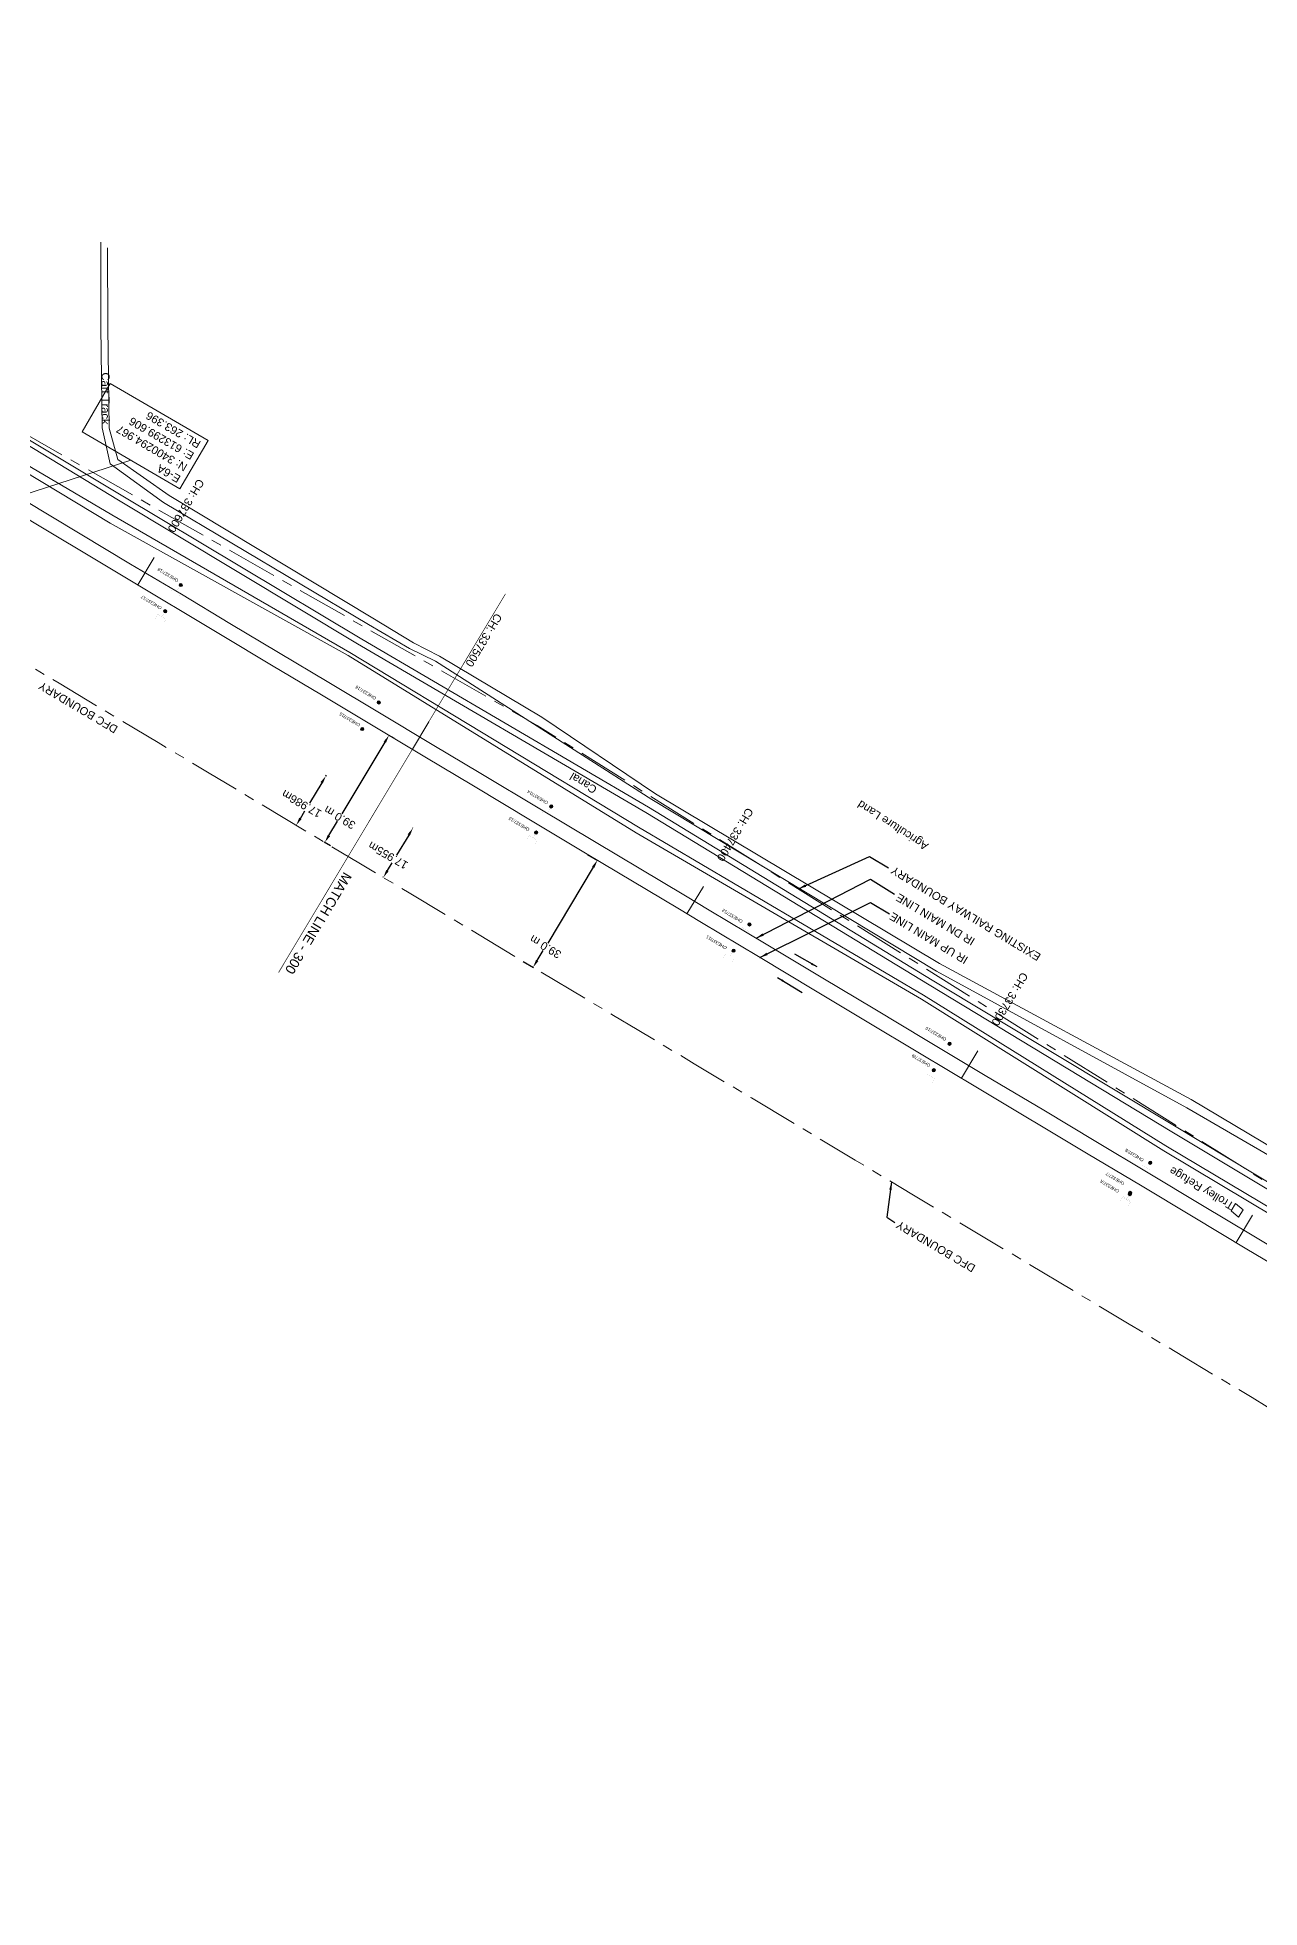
# Model space of a CAD drawing. Header units: metres. Extents: x 610236 to 616721, y 3398253 to 3402120.
# Drawn here: x 613315 to 613697, y 3399857 to 3400441 of the extents above; entities that cross this region are included whole.
import ezdxf
from ezdxf.enums import TextEntityAlignment as Align

# ---------------------------------------------------------------- set-up
doc = ezdxf.new("R2010")
doc.units = ezdxf.units.M
doc.header["$MEASUREMENT"] = 0
doc.linetypes.add('CENTER', pattern=[50.8, 31.75, -6.35, 6.35, -6.35])
doc.linetypes.add('PHANTOM2', pattern=[1.25, 0.625, -0.125, 0.125, -0.125, 0.125, -0.125])
doc.layers.get('Defpoints').update_dxf_attribs({"lineweight": 0})
for name, color, linetype, lineweight in [('Bounary Dim', 10, 'Continuous', 13), ('CANAL BOTTOM', 5, 'Continuous', 0), ('Canal Center', 5, 'Continuous', 0), ('CANAL TOP', 5, 'Continuous', 0), ('Cart Track', 34, 'Continuous', 0), ('DFCC BOUNDARY', 6, 'CENTER', 0), ('Existing Chainage', 7, 'Continuous', 0), ('Existing IR Track', 143, 'Continuous', 0), ('Existing Railway Boundary', 7, 'CENTER', 0), ('flow direction', 7, 'Continuous', 0), ('MATCH LINE', 7, 'Continuous', 0), ('OHE MAST', 8, 'Continuous', 0), ('OHE MAST TEXT', 8, 'Continuous', 0), ('Side Details', 251, 'Continuous', 0), ('Subroad Edge', 34, 'Continuous', 0), ('Text1', 251, 'Continuous', 0), ('TOPOSTYLEREMARK', 251, 'Continuous', 0), ('Trolley Stand', 7, 'Continuous', 0)]:
    doc.layers.add(name, color=color, linetype=linetype, lineweight=lineweight)
doc.styles.get("Standard").update_dxf_attribs({"font": 'arial.ttf'})
doc.styles.add('Style-Arial', font='arial.ttf')
doc.styles.add('Text', font='arial.ttf', dxfattribs={"height": 2})
doc.dimstyles.new('DIM', dxfattribs={"dimtxt": 2.5, "dimasz": 2.5, "dimexe": 0.18, "dimexo": 0.0625, "dimgap": 0.09, "dimtad": 0, "dimtih": 1, "dimtoh": 1, "dimdec": 3, "dimzin": 0, "dimdsep": 46, "dimtxsty": 'Standard', "dimcen": 0.09, "dimadec": 0, "dimazin": 0, "dimtfac": 1, "dimtdec": 3, "dimtofl": 0, "dimtmove": 0, "dimatfit": 3, "dimfxl": 1, "dimtolj": 1, "dimtzin": 0, "dimarcsym": 0})
doc.dimstyles.new('ISO-25', dxfattribs={"dimtxt": 2.5, "dimasz": 2.5, "dimexe": 1.25, "dimexo": 0.625, "dimtad": 1, "dimtxsty": 'Standard', "dimcen": 2.5, "dimadec": 0, "dimazin": 0, "dimtfac": 1, "dimtmove": 0, "dimatfit": 3, "dimfxl": 1, "dimarcsym": 0})
doc.dimstyles.get("Standard").update_dxf_attribs({"dimtxt": 2.5, "dimasz": 0.18, "dimexe": 0.18, "dimexo": 0.0625, "dimgap": 0.09, "dimtad": 0, "dimtih": 1, "dimtoh": 1, "dimdec": 3, "dimzin": 0, "dimdsep": 46, "dimtxsty": 'Standard', "dimcen": 0.09, "dimadec": 0, "dimazin": 0, "dimtfac": 1, "dimtdec": 3, "dimtofl": 0, "dimtmove": 0, "dimatfit": 3, "dimfxl": 1, "dimtolj": 1, "dimtzin": 0, "dimarcsym": 0})

# ---------------------------------------------------------------- blocks, each defined once
blk = doc.blocks.new('OHE MAST')
h = blk.add_hatch(color=256)
edge = h.paths.add_edge_path()
edge.add_arc((0, 0), 0.514, 0, 360)
at = {"const_width": 0.01, "flags": 128}
for points in [[(1.5, 3.5), (1.5, 2), (-1.5, 2), (-1.5, 3.5)], [(0, 2), (0, 0)]]:
    blk.add_lwpolyline(points, dxfattribs=at)
blk.add_circle((0, 0), 0.514)
blk = doc.blocks.new('*D329')
at = {"layer": 'Bounary Dim', "color": 0, "lineweight": -2, "transparency": 16777216}
for p, q in [((613430.88, 3400192.23), (613427.09, 3400185.9)), ((613432.11, 3400194.41), (613432.01, 3400194.47)), ((613424.22, 3400181.12), (613425.68, 3400183.56)), ((613422.88, 3400179.01), (613422.78, 3400179.07))]:
    blk.add_line(p, q, dxfattribs=at)
at = {"layer": 'Bounary Dim', "color": 0, "transparency": 16777216}
for points in [[(613430.52, 3400192.45), (613431.24, 3400192.02), (613432.16, 3400194.38)], [(613423.86, 3400181.33), (613424.58, 3400180.9), (613422.94, 3400178.97)]]:
    blk.add_solid(points, dxfattribs=at)
at = {"layer": 'Defpoints', "color": 0, "transparency": 16777216}
for p in [(613432.16, 3400194.38), (613422.94, 3400178.97), (613422.94, 3400178.97)]:
    blk.add_point(p, dxfattribs=at)
at = {"layer": 'Bounary Dim', "color": 0, "transparency": 16777216, "insert": (613424.4, 3400185.87), "char_height": 2.5, "attachment_point": 5, "rotation": 150}
blk.add_mtext('\\A1;17.955m', dxfattribs=at)
blk = doc.blocks.new('*D330')
at = {"layer": 'Bounary Dim', "color": 0, "lineweight": -2, "transparency": 16777216}
for p, q in [((613405.19, 3400210.57), (613404.83, 3400210.79)), ((613403.69, 3400208.55), (613399.85, 3400202.15)), ((613397.01, 3400197.42), (613398.44, 3400199.81)), ((613395.93, 3400195.15), (613395.57, 3400195.37))]:
    blk.add_line(p, q, dxfattribs=at)
at = {"layer": 'Bounary Dim', "color": 0, "transparency": 16777216}
for points in [[(613403.34, 3400208.77), (613404.05, 3400208.34), (613404.98, 3400210.7)], [(613396.65, 3400197.63), (613397.37, 3400197.2), (613395.72, 3400195.28)]]:
    blk.add_solid(points, dxfattribs=at)
at = {"layer": 'Defpoints', "color": 0, "transparency": 16777216}
for p in [(613404.98, 3400210.7), (613405.25, 3400210.54), (613395.99, 3400195.12)]:
    blk.add_point(p, dxfattribs=at)
at = {"layer": 'Bounary Dim', "color": 0, "transparency": 16777216, "insert": (613397.39, 3400201.99), "char_height": 2.5, "attachment_point": 5, "rotation": 150}
blk.add_mtext('\\A1;17.986m', dxfattribs=at)
blk = doc.blocks.new('*D308')
at = {"layer": 'Defpoints', "color": 0, "linetype": 'ByBlock', "ltscale": 5, "transparency": 16777216}
for p in [(613424.7, 3400223.38), (613426.48, 3400222.31), (613406.44, 3400188.86)]:
    blk.add_point(p, dxfattribs=at)
at = {"layer": 'DFCC BOUNDARY', "color": 0, "linetype": 'ByBlock', "lineweight": -2, "ltscale": 5, "transparency": 16777216}
for p, q in [((613423.41, 3400221.24), (613410.01, 3400198.87)), ((613426.43, 3400222.34), (613424.54, 3400223.47)), ((613405.94, 3400192.07), (613408.61, 3400196.52)), ((613406.39, 3400188.89), (613404.5, 3400190.02))]:
    blk.add_line(p, q, dxfattribs=at)
at = {"layer": 'DFCC BOUNDARY', "color": 0, "linetype": 'ByBlock', "ltscale": 5, "transparency": 16777216}
for points in [[(613423.06, 3400221.45), (613423.77, 3400221.02), (613424.7, 3400223.38)], [(613405.58, 3400192.28), (613406.3, 3400191.86), (613404.66, 3400189.93)]]:
    blk.add_solid(points, dxfattribs=at)
at = {"layer": 'DFCC BOUNDARY', "color": 0, "linetype": 'ByBlock', "ltscale": 5, "transparency": 16777216, "insert": (613409.31, 3400197.69), "char_height": 2.5, "attachment_point": 5, "rotation": 149}
blk.add_mtext('\\A1;39.0 m', dxfattribs=at)
blk = doc.blocks.new('*D309')
at = {"layer": 'Defpoints', "color": 0, "linetype": 'ByBlock', "ltscale": 5, "transparency": 16777216}
for p in [(613486.66, 3400186.21), (613489.8, 3400184.33), (613466.58, 3400152.78)]:
    blk.add_point(p, dxfattribs=at)
at = {"layer": 'DFCC BOUNDARY', "color": 0, "linetype": 'ByBlock', "lineweight": -2, "ltscale": 5, "transparency": 16777216}
for p, q in [((613486.71, 3400186.18), (613489.95, 3400184.23)), ((613488.51, 3400182.18), (613474.28, 3400158.49)), ((613466.64, 3400152.74), (613469.87, 3400150.8)), ((613471.01, 3400153.03), (613472.87, 3400156.14))]:
    blk.add_line(p, q, dxfattribs=at)
at = {"layer": 'DFCC BOUNDARY', "color": 0, "linetype": 'ByBlock', "ltscale": 5, "transparency": 16777216}
for points in [[(613488.15, 3400182.4), (613488.87, 3400181.97), (613489.8, 3400184.33)], [(613470.65, 3400153.25), (613471.36, 3400152.82), (613469.72, 3400150.89)]]:
    blk.add_solid(points, dxfattribs=at)
at = {"layer": 'DFCC BOUNDARY', "color": 0, "linetype": 'ByBlock', "ltscale": 5, "transparency": 16777216, "insert": (613473.58, 3400157.32), "char_height": 2.5, "attachment_point": 5, "rotation": 149}
blk.add_mtext('\\A1;39.0 m', dxfattribs=at)

msp = doc.modelspace()

# ---------------------------------------------------------------- linework, layer by layer
at = {"layer": 'CANAL BOTTOM', "flags": 128}
for points in [[(613108.9135, 3400437.1217), (613184.3403, 3400390.298), (613258.0867, 3400346.7018), (613340.1905, 3400296.8592), (613414.9026, 3400251.9744), (613504.9221, 3400199.2439), (613593.4329, 3400145.428), (613669.2655, 3400099.51), (614064.079, 3399862.6195)], [(614062.0412, 3399859.9748), (613667.3524, 3400095.0847), (613591.6531, 3400142.1903), (613502.6005, 3400194.6694), (613412.484, 3400249.2294), (613338.1287, 3400292.2723), (613256.8491, 3400340.1087), (613181.4197, 3400385.9144), (613104.4656, 3400433.3382)]]:
    msp.add_lwpolyline(points, dxfattribs=at)
at = {"layer": 'CANAL TOP', "flags": 128}
for points in [[(614065.4206, 3399863.2334), (613670.1331, 3400101.3349), (613594.4108, 3400146.8474), (613505.8046, 3400200.9723), (613416.2396, 3400253.4617), (613340.9936, 3400298.3677), (613258.6097, 3400347.8215), (613109.6729, 3400438.3421)], [(613099.6067, 3400434.9437), (613180.417, 3400383.9983), (613256.2918, 3400338.7558), (613337.6448, 3400289.6538), (613411.9748, 3400248.2976), (613501.9179, 3400192.947), (613591.059, 3400140.9137), (613666.7817, 3400093.5316), (614059.909, 3399858.5785)]]:
    msp.add_lwpolyline(points, dxfattribs=at)
at = {"layer": 'Cart Track', "flags": 128}
for points in [[(613334.6552, 3400377.4071), (613334.646, 3400350.8878), (613335.1228, 3400319.4065), (613337.6189, 3400308.1887), (613354.2932, 3400296.1147), (613418.2603, 3400257.9619), (613431.1397, 3400250.5234), (613439.2337, 3400246.5596), (613506.8575, 3400203.3069), (613595.7631, 3400149.6697), (613673.9915, 3400106.9687), (613755.3161, 3400059.7755), (613827.5398, 3400016.1041)], [(613336.7473, 3400375.6712), (613336.8283, 3400350.766), (613337.3104, 3400319.3413), (613339.9917, 3400309.5854), (613355.9943, 3400298.3218), (613419.6756, 3400259.9283), (613432.393, 3400252.2831), (613440.4515, 3400248.1409), (613472.4906, 3400229.0822), (613507.9276, 3400205.1396), (613596.7147, 3400152.1298), (613675.307, 3400109.5957), (613756.1209, 3400061.4343), (613828.8984, 3400017.5661)]]:
    msp.add_lwpolyline(points, dxfattribs=at)
at = {"layer": 'DFCC BOUNDARY', "lineweight": 0, "ltscale": 0.5, "flags": 128}
msp.add_lwpolyline([(614030.472, 3399814.7192), (614024.8946, 3399818.0451), (614015.7799, 3399823.4801), (613999.6668, 3399833.1472), (613984.2678, 3399842.3864), (613970.3399, 3399850.7392), (613956.28, 3399859.171), (613935.3694, 3399871.6997), (613914.0452, 3399884.4761), (613893.0192, 3399897.0501), (613871.8449, 3399909.7128), (613852.9598, 3399921.0218), (613833.556, 3399932.6415), (613813.9647, 3399944.3899), (613794.3788, 3399956.135), (613785.1827, 3399961.7215), (613766.9214, 3399972.6596), (613749.4195, 3399983.1428), (613728.9884, 3399995.4118), (613708.8827, 3400007.4858), (613694.3209, 3400016.4815), (613683.438, 3400022.9821), (613672.6694, 3400029.4145), (613655.9148, 3400039.4557), (613639.4636, 3400049.3149), (613623.1362, 3400059.0655), (613588.5555, 3400079.7543), (613570.3464, 3400090.6659), (613554.0406, 3400100.4359), (613537.9106, 3400110.1005), (613520.0636, 3400120.785), (613502.2625, 3400131.4419), (613494.8716, 3400135.8611), (613466.5822, 3400152.7759), (613449.3813, 3400163.1052), (613431.0466, 3400174.1154), (613415.8091, 3400183.244), (613399.1734, 3400193.2103), (613383.5507, 3400202.5609), (613368.0053, 3400211.8654), (613352.5934, 3400221.0969), (613321.617, 3400239.6514), (613288.0469, 3400259.7596), (613270.2946, 3400270.393), (613254.1066, 3400280.089), (613238.1295, 3400289.6587), (613220.6946, 3400300.1098), (613210.4076, 3400306.2763), (613210.9259, 3400307.1316), (613203.8422, 3400311.378), (613186.2102, 3400318.9888), (613155.1926, 3400337.6881), (613137.3264, 3400348.5159), (613123.1418, 3400357.4299), (613105.704, 3400368.3883), (613086.8393, 3400380.2435), (613072.3406, 3400389.2714), (613055.8254, 3400400.104), (613038.8743, 3400410.2624), (613022.5929, 3400420.0361), (613006.3415, 3400429.7918), (612989.5492, 3400439.8546), (612972.9245, 3400449.817), (612960.1162, 3400457.4755), (612947.4568, 3400465.0449), (612930.7189, 3400475.0753), (612914.1241, 3400485.02), (612904.2199, 3400490.9807), (612894.5247, 3400496.8155), (612876.5152, 3400507.6221), (612858.6874, 3400518.3195), (612842.2705, 3400528.1892), (612840.0277, 3400529.5375), (612788.9609, 3400443.558), (612774.6369, 3400452.1694), (612760.9024, 3400460.3975), (612747.3246, 3400468.5317), (612730.859, 3400478.4049), (612714.551, 3400488.1836), (612696.5594, 3400498.9674), (612678.6559, 3400509.6984), (612663.2769, 3400518.909), (612647.9741, 3400528.074), (612632.2661, 3400537.4849), (612616.4351, 3400546.9699), (612599.414, 3400557.2306), (612582.947, 3400567.1573), (612566.7828, 3400576.8509), (612550.7379, 3400586.4727), (612533.7627, 3400596.6571), (612516.8512, 3400606.8032), (612499.7855, 3400617.0342), (612485.7839, 3400625.4282), (612464.9663, 3400637.9427), (612447.5502, 3400648.4137), (612430.8597, 3400658.4333), (612412.9739, 3400669.1705), (612396.2978, 3400679.2348), (612380.2325, 3400688.9304), (612377.5505, 3400690.4658), (612361.3968, 3400700.2272), (612344.636, 3400710.3555), (612329.5864, 3400719.3595), (612314.2773, 3400728.5188), (612297.3551, 3400738.7155), (612281.0918, 3400748.5151), (612263.7154, 3400758.9452), (612246.5445, 3400769.2519), (612227.2409, 3400780.875), (612208.2413, 3400792.3151), (612191.0673, 3400802.6018), (612174.01, 3400812.8187), (612157.5822, 3400822.6823), (612141.8633, 3400832.1204), (612124.5363, 3400842.4909), (612107.3524, 3400852.7758), (612088.8382, 3400863.9013), (612070.6441, 3400874.8344), (612054.2742, 3400884.6936), (612038.4001, 3400894.2542), (612021.4289, 3400904.3691), (612003.7582, 3400914.901), (611987.1221, 3400924.9648), (611971.1468, 3400934.6289), (611954.7697, 3400944.4222), (611937.9127, 3400954.5025), (611922.6068, 3400963.7236), (611907.8037, 3400972.6418), (611892.7602, 3400981.6468), (611877.6876, 3400990.6692), (611862.1214, 3401000.0476), (611847.6422, 3401008.7711), (611835.6161, 3401015.9539), (611823.7539, 3401023.0384), (611807.2378, 3401032.978), (611790.9759, 3401042.7646), (611774.2607, 3401052.856), (611757.8836, 3401062.7432), (611742.4536, 3401072.0167), (611727.3475, 3401081.0955), (611711.4069, 3401090.6799), (611695.8881, 3401100.0106), (611679.5475, 3401109.8232), (611663.6992, 3401119.3333), (611653.6284, 3401125.3547), (611643.529, 3401131.3933), (611626.9857, 3401141.336), (611611.0368, 3401150.9215), (611594.7626, 3401160.6656), (611578.3725, 3401170.4792), (611511.1674, 3401210.8993), (611555.4923, 3401284.5967), (611555.4923, 3401284.5967), (611549.8857, 3401287.8868), (611540.0137, 3401293.8124), (611524.671, 3401303.0218), (611509.1876, 3401312.2845), (611493.9735, 3401321.386), (611477.4397, 3401331.3464), (611461.2473, 3401341.1011), (611444.6578, 3401351.0735), (611428.129, 3401361.0095), (611411.1671, 3401371.1714), (611394.2008, 3401381.3359), (611377.9093, 3401391.1332), (611361.8998, 3401400.7609), (611345.3726, 3401410.7086), (611329.2809, 3401420.3941), (611314.2811, 3401429.3997), (611265.4291, 3401454.6678), (611276.9146, 3401476.8733), (611278.5099, 3401479.9575)], dxfattribs=at)
at = {"layer": 'Existing Chainage', "linetype": 'Continuous', "lineweight": 13, "flags": 128}
for points in [[(613351.3384, 3400278.9666), (613346.1998, 3400270.3879)], [(613437.1323, 3400227.5897), (613431.9929, 3400219.0114)], [(613522.9026, 3400176.1919), (613517.7706, 3400167.6092)], [(613608.7013, 3400124.8064), (613603.5612, 3400116.2286)], [(613694.5082, 3400073.4521), (613689.3677, 3400064.8745)]]:
    msp.add_lwpolyline(points, dxfattribs=at)
at = {"layer": 'Existing IR Track', "flags": 128}
for points in [[(613705.8275, 3400060.3301), (613694.8817, 3400066.8882), (613678.3559, 3400076.782), (613661.8636, 3400086.6559), (613645.5399, 3400096.4437), (613629.2416, 3400106.2164), (613610.9909, 3400117.1277), (613592.703, 3400128.0613), (613576.484, 3400137.7752), (613560.286, 3400147.4765), (613542.4953, 3400158.1306), (613524.7623, 3400168.7501), (613517.2897, 3400173.2232), (613488.8957, 3400190.2203), (613471.8461, 3400200.4078), (613453.3684, 3400211.449), (613438.2117, 3400220.522), (613421.7034, 3400230.404), (613405.9327, 3400239.8342), (613390.1439, 3400249.2754), (613374.9864, 3400258.3635), (613359.8315, 3400267.4499), (613343.9991, 3400276.9003), (613328.2647, 3400286.292), (613310.4296, 3400297.0041)], [(613703.4373, 3400056.4638), (613692.6933, 3400062.8815), (613675.9632, 3400072.908), (613659.4858, 3400082.783), (613643.1324, 3400092.5491), (613608.5784, 3400113.2219), (613590.393, 3400124.1194), (613574.0855, 3400133.8904), (613557.9556, 3400143.555), (613540.0962, 3400154.2468), (613522.2951, 3400164.9038), (613514.8857, 3400169.334), (613486.6282, 3400186.2298), (613469.4592, 3400196.5399), (613451.107, 3400207.5606), (613435.8521, 3400216.6997), (613419.2163, 3400226.666), (613403.5799, 3400236.0249), (613388.0344, 3400245.3293), (613372.6339, 3400254.554), (613341.6575, 3400273.1085), (613308.0874, 3400293.2167)]]:
    msp.add_lwpolyline(points, dxfattribs=at)
at = {"layer": 'Existing Railway Boundary', "ltscale": 0.5, "flags": 128}
msp.add_lwpolyline([(610348.171, 3402084.315), (610412.243, 3402047.407), (610816.4467, 3401806.0872), (610824.2343, 3401812.7137), (610961.1072, 3401721.668), (611001.8155, 3401693.5189), (611045.0981, 3401670.4754), (611172.8748, 3401594.2137), (611349.6069, 3401487.2448), (611525.6631, 3401378.4058), (611706.9713, 3401269.4918), (611862.7799, 3401176.1735), (611885.0197, 3401162.1783), (612031.1961, 3401075.6032), (612070.3216, 3401050.9396), (612243.7727, 3400946.4383), (612421.3412, 3400839.8744), (612607.2871, 3400728.8405), (612953.7211, 3400520.993), (613470.9913, 3400226.4951), (614012.4958, 3399887.3788), (614055.8113, 3399861.1262), (614186.33, 3399782.2122), (614439.2886, 3399631.6413), (615179.9123, 3399187.498), (615599.3011, 3398933.023), (615641.8291, 3398908.118), (615684.1749, 3398882.805), (615727.8421, 3398857.148), (615771.2115, 3398833.042), (615810.7222, 3398819.967), (615849.5142, 3398796.835), (615894.7969, 3398769.958), (615937.4983, 3398743.942), (615981.9902, 3398717.098), (616022.8552, 3398694.4624)], dxfattribs=at)
at = {"layer": 'MATCH LINE', "linetype": 'PHANTOM2', "ltscale": 15, "const_width": 0.2}
msp.add_lwpolyline([(613461.067, 3400267.5406), (613390.2154, 3400149.279)], dxfattribs=at)
at = {"layer": 'TOPOSTYLEREMARK'}
msp.add_line((613299.606, 3400294.967), (613344.0775, 3400309.2997), dxfattribs=at)
at = {"layer": 'TOPOSTYLEREMARK', "linetype": 'Continuous'}
msp.add_3dface([(613368.1643, 3400315.5134), (613359.3498, 3400300.3953), (613328.8052, 3400318.2041), (613337.6196, 3400333.3222)], dxfattribs=at)
at = {"layer": 'Trolley Stand'}
msp.add_3dface([(613687.8043, 3400074.8548), (613690.1395, 3400072.7929), (613691.5032, 3400075.0943), (613689.1679, 3400077.1563)], dxfattribs=at)

# ---------------------------------------------------------------- block references
at = {"layer": 'OHE MAST', "color": 2, "rotation": 149.0208306544455}
for p in [(613359.6437, 3400270.3389), (613354.7972, 3400262.1361), (613421.5073, 3400233.6531), (613416.3353, 3400225.3466), (613475.375, 3400201.1651), (613470.6737, 3400192.9997), (613537.281, 3400164.316), (613532.3296, 3400156.0945), (613599.8267, 3400127.0041), (613594.8832, 3400118.7411), (613662.5088, 3400089.8189), (613656.1055, 3400080.0263), (613656.2738, 3400080.4049)]:
    msp.add_blockref('OHE MAST', p, dxfattribs=at)

# ---------------------------------------------------------------- texts
at = {"layer": 'Canal Center', "style": 'Text'}
msp.add_text('Canal', height=2.5, rotation=148.4252093, dxfattribs=at).set_placement((613489.9328, 3400207.109))
at = {"layer": 'DFCC BOUNDARY', "linetype": 'Continuous', "ltscale": 5}
for p in [(613340.2365, 3400226.0136), (613608.1719, 3400057.6293)]:
    msp.add_text('DFC BOUNDARY', height=2.5, rotation=149.3990418, dxfattribs=at).set_placement(p)
at = {"layer": 'Existing Chainage', "lineweight": 0, "char_height": 2.5, "attachment_point": 6, "line_spacing_factor": 0.6, "style": 'Style-Arial'}
for s, insert, rotation in [('CH: 337600', (613356.477, 3400287.1287), 239.078618), ('CH: 337500', (613449.5143, 3400245.1105), 239.0738093), ('CH: 337400', (613528.0346, 3400184.3579), 239.1226965), ('CH: 337300', (613613.8414, 3400132.9676), 239.0686973)]:
    msp.add_mtext(s, dxfattribs=dict(at, insert=insert, rotation=rotation))
at = {"layer": 'Existing IR Track', "color": 7, "lineweight": 0}
for s, p in [('IR DN MAIN LINE', (613583.4144, 3400173.0295)), ('IR UP MAIN LINE', (613581.4213, 3400167.1469))]:
    msp.add_text(s, height=2.5, rotation=149, dxfattribs=at).set_placement(p, align=Align.MIDDLE_RIGHT)
at = {"layer": 'Existing Railway Boundary', "linetype": 'Continuous', "ltscale": 5}
msp.add_text('EXISTING RAILWAY BOUNDARY', height=2.5, rotation=149, dxfattribs=at).set_placement((613628.5814, 3400154.8872))
at = {"layer": 'MATCH LINE', "linetype": 'Continuous'}
msp.add_text('MATCH LINE - 300', height=3, rotation=239.0346667, dxfattribs=at).set_placement((613410.6587, 3400180.91))
at = {"layer": 'OHE MAST TEXT'}
for s, p in [('OHE337/18', (613359.058, 3400272.0354)), ('OHE337/17', (613353.8249, 3400263.4549)), ('OHE337/16', (613420.8341, 3400235.2622)), ('OHE337/15', (613415.8258, 3400226.8788)), ('OHE337/14', (613474.5225, 3400202.5756)), ('OHE337/13', (613468.7263, 3400194.2241)), ('OHE337/12', (613535.3385, 3400165.4991)), ('OHE337/11', (613530.3891, 3400157.2326)), ('OHE337/10', (613598.9298, 3400128.6768)), ('OHE377/9', (613593.9672, 3400120.5188)), ('OHE337/8', (613660.6078, 3400090.9814)), ('OHE337/7', (613654.5706, 3400083.6192)), ('OHE337/A', (613652.9202, 3400081.2203))]:
    msp.add_text(s, height=1, rotation=149, dxfattribs=at).set_placement(p)
at = {"layer": 'Side Details'}
msp.add_text('Agriculture Land', height=2.5, rotation=147.0437526, dxfattribs=at).set_placement((613593.4501, 3400189.3741))
at = {"layer": 'Subroad Edge', "style": 'Text'}
msp.add_text('Cart Track', height=2.5, rotation=269.9799883, dxfattribs=at).set_placement((613334.9365, 3400336.7421))
at = {"layer": 'Text1', "style": 'Text'}
msp.add_text('Trolley Refuge', height=2.5, rotation=149.3383277, dxfattribs=at).set_placement((613688.9306, 3400077.1256))
at = {"layer": 'TOPOSTYLEREMARK', "insert": (613336.0462, 3400315.2568), "char_height": 2.5, "width": 52.206317, "attachment_point": 2, "rotation": 149.7560283}
msp.add_mtext('\\pxql;E-6A\\PN: 3400294.967\\PE: 613299.606\\PRL: 263.396', dxfattribs=at)

# ---------------------------------------------------------------- dimensions: what is measured, and where the dimension line sits
at = {"layer": 'Bounary Dim'}
for base, p1, p2, angle, picture, middle in [((613404.9814, 3400210.6958), (613395.9884, 3400195.1166), (613405.2462, 3400210.5368), 59.0207664, '*D330', (613397.3945, 3400201.9906)), ((613422.9365, 3400178.9741), (613432.1638, 3400194.3763), (613422.9365, 3400178.9741), 239.0745756, '*D329', (613424.4005, 3400185.8748))]:
    dim = msp.add_linear_dim(base=base, p1=p1, p2=p2, angle=angle, dimstyle='Standard', override={"dimtxt": 2.5, "dimasz": 2.5, "dimdsep": 0, "dimpost": 'm', "dimtmove": 2}, dxfattribs=at)
    dim.commit()
    dim.dimension.update_dxf_attribs({"geometry": picture, "text_midpoint": middle, "dimtype": 129, "text_rotation": 150})
at = {"layer": 'DFCC BOUNDARY', "linetype": 'ByBlock', "ltscale": 5}
for base, p1, p2, angle, picture, middle in [((613424.6985, 3400223.3816), (613406.4413, 3400188.8562), (613426.4843, 3400222.3118), 59.0745974, '*D308', (613409.3087, 3400197.693)), ((613489.7983, 3400184.3261), (613466.5822, 3400152.7759), (613486.66, 3400186.2106), 59.0147873, '*D309', (613473.5785, 3400157.3161))]:
    dim = msp.add_linear_dim(base=base, p1=p1, p2=p2, angle=angle, dimstyle='DIM', override={"dimtad": 3, "dimdec": 1, "dimpost": ' m'}, dxfattribs=at)
    dim.commit()
    dim.dimension.update_dxf_attribs({"geometry": picture, "text_midpoint": middle, "dimtype": 129, "text_rotation": 149})

# ---------------------------------------------------------------- leaders
at = {"layer": 'DFCC BOUNDARY', "linetype": 'Continuous', "lineweight": 0, "ltscale": 5}
msp.add_leader([(613581.7019, 3400083.8613), (613580.2564, 3400072.8351), (613582.6821, 3400071.1931)], dimstyle='ISO-25', override={"dimtxt": 0.5, "dimtad": 0}, dxfattribs=at)
at = {"layer": 'Existing IR Track', "color": 7, "lineweight": 0}
for points in [[(613539.3752, 3400159.9991), (613575.1438, 3400178.4613), (613582.6346, 3400173.7801)], [(613540.5747, 3400153.9604), (613575.0932, 3400171.1816), (613581.0114, 3400167.6165)]]:
    msp.add_leader(points, dimstyle='ISO-25', override={"dimtxt": 0.5, "dimtad": 0}, dxfattribs=at)
at = {"layer": 'Existing Railway Boundary', "linetype": 'Continuous', "ltscale": 5}
msp.add_leader([(613552.5805, 3400175.4), (613574.8458, 3400185.5416), (613580.764, 3400181.9766)], dimstyle='ISO-25', override={"dimtxt": 0.5, "dimtad": 0}, dxfattribs=at)
at = {"layer": 'flow direction', "lineweight": 0}
for points in [[(613558.4538, 3400151.0062), (613551.4512, 3400155.0502)], [(613546.1183, 3400147.676), (613553.7334, 3400143.0474)]]:
    msp.add_leader(points, dimstyle='ISO-25', override={"dimtxt": 0.5, "dimasz": 2, "dimtad": 0}, dxfattribs=at)

doc.saveas('drawing.dxf')
